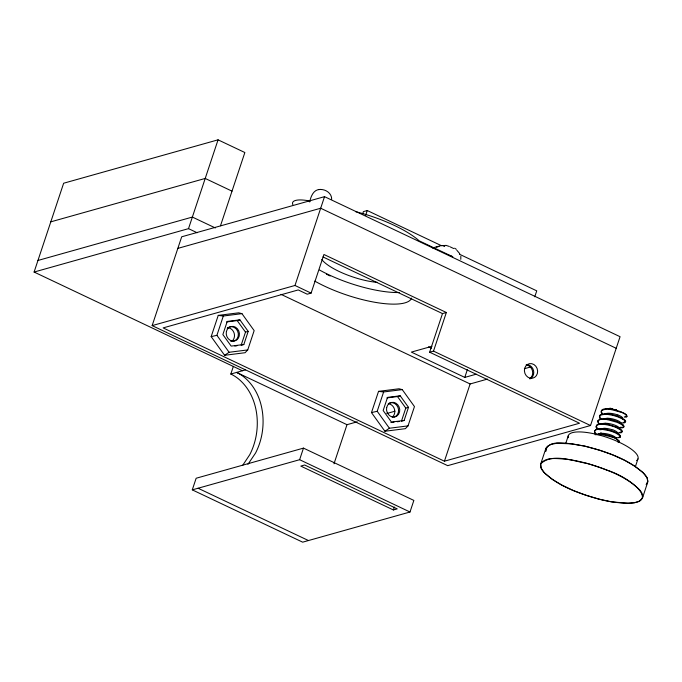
<?xml version="1.0" encoding="UTF-8"?>
<svg xmlns="http://www.w3.org/2000/svg" width="682" height="682" viewBox="0 0 682 682"><rect width="100%" height="100%" fill="white"/><g stroke="black" fill="none" stroke-linecap="round" stroke-linejoin="round"><path stroke-width="1.02" d="M599.435 416.804L600.833 414.971L605.122 414.281M596.111 426.838C596.81 423.837 600.995 424.323 603.374 424.375A13.273 3.947 14.3 0 1 615.309 427.171M625.675 421.305L623.749 422.329M460.793 259.331L460.836 256.176M540.766 463.751L540.886 467.673L544.543 473.018L552.258 479.352L561.78 485.038L573.4 490.529L585.966 495.285L598.25 498.968L611.643 501.858L628.105 503.29L634.652 502.677L639.409 501.134L642.453 498.073L647.806 481.901L647.107 477.86L642.828 472.379L634.405 465.908L624.388 460.214L612.487 454.834L599.879 450.265L585.497 446.284L572.369 443.871L556.785 443.283L551.082 444.366L547.339 446.343L545.907 448.304L540.553 464.485L541.252 468.525A53.656 15.422 18.4 0 0 543.673 472.063C559.069 486.982 580.356 493.921 600.586 499.556A53.656 15.422 18.4 0 0 609.452 501.475C668.369 510.827 635.846 479.335 607.347 470.282C593.783 464.877 579.615 460.776 565.088 459.063C557.237 458.841 546.129 456.437 540.766 463.751C552.369 452.72 573.519 461.185 587.355 463.504C605.914 469.207 625.428 475.883 639.554 489.77A53.656 15.422 18.4 0 1 641.967 493.308L642.759 496.59L642.453 498.073M646.161 484.595L647.9 481.142L647.107 477.86A53.682 15.422 18.4 0 0 644.695 474.322C628.079 458.449 605.122 451.262 583.289 445.789C574.193 444.971 547.74 437.085 545.728 451.134M605.446 408.808A13.231 4.561 16.5 0 0 601.567 410.334L601.498 412.116M598.054 420.666L598.378 422.567A13.29 4.518 20.9 0 0 599.879 424.4M545.907 448.304L545.771 451.399M242.4 370.752L34.1 272.05L63.648 183.228L218.061 139.827L244.855 152.529L220.482 225.802M152.146 325.612L181.693 236.799L324.53 196.655L620.066 336.703L590.518 425.525L447.69 465.661L152.146 325.612L294.982 285.477L311.094 293.115L323.941 254.497L446.352 312.501L433.505 351.119L429.643 352.202L442.49 313.584L446.352 312.501M34.1 272.05L188.513 228.649L218.061 139.827M211.173 336.635L218.24 315.399L238.734 312.816L241.957 313.66L254.156 330.617L247.737 349.926L245.094 352.713L224.6 355.296L211.173 336.635L216.902 335.314L223.321 316.005L241.957 313.66M192.281 489.864L196.152 478.244L303.473 448.117L413.855 500.418L410.001 512.003L302.663 542.173L192.281 489.864L299.62 459.702L410.001 512.003M242.809 465.167L249.774 454.664A68.226 60.152 74.3 0 0 255.537 438.799C260.294 417.904 255.622 393.113 238.53 378.928A40.588 35.779 74.3 0 0 230.814 374.043L233.389 366.294M226.637 321.93L237.191 320.6L245.494 332.134L241.13 345.262L243.832 344.504L248.197 331.367L239.893 319.841L227.225 321.435L222.861 334.564L231.164 346.098L243.832 344.504M294.982 285.477L324.53 196.655M362.747 213.602L363.404 211.616L367.266 210.533L441.407 245.673M365.62 215.486L367.266 210.533M299.62 459.702L303.473 448.117M333.992 463.786L346.993 424.69L357.197 421.817M371.477 412.593L378.544 391.357L399.03 388.774L402.252 389.618L414.46 406.574L408.032 425.883L405.398 428.671L384.904 431.254L371.477 412.593L377.197 411.272L383.625 391.962L402.252 389.618M386.933 397.887L397.495 396.557L405.79 408.092L401.425 421.22L404.128 420.462L408.492 407.333L400.198 395.799L387.529 397.393L383.156 410.521L391.459 422.056L404.128 420.462M393.378 509.957L397.239 508.874L304.658 465.005L300.796 466.087L393.378 509.957L394.341 507.058M431.97 346.303L411.365 352.1L464.774 377.402L467.349 369.678M311.094 293.115L307.232 294.198L298.239 289.935L163.134 327.906L444.425 461.203L470.12 383.966L487.519 379.073M534.765 296.789L536.743 290.847L459.711 254.343M565.779 443.283L568.353 435.559M635.394 466.633L637.96 458.909M309.713 201.991C310.719 196.714 313.422 189.477 319.909 189.477M598.063 420.649L599.87 419.191L603.647 418.714M618.719 442.277L618.727 441.493M646.775 483.981L647.593 482.634M601.388 410.845C606.588 407.316 613.723 410.3 619.256 411.775A13.239 3.879 14.3 0 1 620.211 412.175M599.913 415.278C605.122 411.749 612.248 414.724 617.781 416.199M618.745 437.35C623.646 436.523 616.767 432.482 614.891 432.073A13.273 3.154 15.8 0 0 613.749 431.621M619.793 432.362L622.334 431.442A13.384 3.018 20.2 0 0 622.325 431.212A13.273 3.086 16 0 0 616.264 426.949L608.429 424.502M247.958 464.306L255.562 453.036A68.226 60.152 74.3 0 0 261.334 437.171C266.082 416.276 261.411 391.485 244.318 377.299A40.588 35.779 74.3 0 0 236.603 372.415L346.993 424.69M620.501 436.795L620.518 436.778A13.325 3.12 15.8 0 0 620.313 436.284C615.607 431.749 608.642 430.351 602.359 429.438M622.146 431.808L621.268 432.763L618.131 432.848A13.188 2.975 20 0 1 617.457 432.772A9.088 2.063 14.3 0 0 613.101 429.924M224.6 355.296L229.109 352.279L247.737 349.926M384.904 431.254L389.405 428.236L408.032 425.883M50.8 221.846L205.214 178.445L232.008 191.148M37.953 260.464L192.367 217.064L215.333 227.95M177.84 248.384L320.676 208.24L616.213 348.289M432.473 248.001L435.363 247.182A8.499 7.493 74.3 0 1 438.032 246.79M237.191 320.6L239.893 319.841M245.494 332.134L248.197 331.367M230.814 374.043L245.469 369.891M464.774 377.402L476.224 374.188M397.495 396.557L400.198 395.799M524.373 368.723L530.511 366.993M405.79 408.092L408.492 407.333M386.779 413.505L394.938 411.212M444.425 461.203L579.538 423.232L429.643 352.202M626.4 416.301C627.934 414.034 622.129 412.593 620.467 411.587M595.019 434.69L602.036 434.596L610.927 436.812A13.273 3.904 14.3 0 1 611.907 437.213M439.003 246.517A8.499 7.493 74.3 0 0 436.327 246.91L440.188 245.827A10.929 3.137 18.4 0 1 442.84 245.631L446.054 245.392L449.25 246.432M234.796 346.055L236.901 345.791M390.871 422.55L394.034 422.149M397.205 421.749L399.311 421.485M626.119 416.37L625.104 416.395M605.36 408.757L610.799 408.399L617.031 410.496M599.111 428.756L595.795 429.532L594.636 431.263A13.282 4.493 21.1 0 0 595.889 433.692M609.682 408.356L608.293 408.833L614.107 409.626L620.458 411.578M599.12 428.756L601.899 428.799M609.657 408.492L612.419 408.671L610.262 408.356M320.48 189.46C325.902 189.366 331.827 193.398 331.682 199.255M319.21 189.494L321.017 189.443M609.734 408.356L610.22 408.356M603.715 419.294L607.133 419.592M620.134 427.87L622.854 427.776L623.808 427.009A13.384 3.018 20.1 0 0 623.791 426.779A13.273 2.984 16.2 0 0 617.517 422.55M218.24 315.399L223.321 316.005M378.544 391.357L383.625 391.962M607.142 419.592L607.671 419.669M607.679 419.669L617.764 422.516M608.421 424.502L602.249 423.727A13.308 4.621 16.7 0 0 600.552 423.769M624.132 417.069L626.553 417.145L626.98 416.301A8.653 1.884 19.2 0 0 626.946 416.156M616.366 427.64L620.492 429.856L622.137 431.732M450.146 246.85L453.709 248.538M442.84 245.622L444.715 246.517M322.953 256.935L442.49 313.584M326.388 274.173L330.207 275.98M188.513 228.649L197.149 232.75M428.569 346.84L431.433 348.195M433.505 351.119L590.518 425.525M280.993 294.343L470.12 383.966M198.07 488.235L308.46 540.545M617.611 410.896L616.451 410.3M622.478 418.995L618.105 416.975A13.29 3.879 14.3 0 0 605.616 414.332M622.487 418.995L623.476 419.601A13.29 3.112 15.9 0 1 624.286 420.189L625.479 421.962A13.282 2.992 20.1 0 1 621.089 422.797M454.621 248.197L456.335 249.305M617.5 410.828L616.349 410.095L617.261 410.649M456.829 250.268L459.728 253.627A10.929 3.137 18.4 0 1 459.498 253.994M622.811 424.613L623.57 425.346M599.231 424.511L597.773 421.894A13.282 4.646 16.9 0 1 601.959 419.302A13.308 4.663 16.9 0 1 603.672 419.26M597.782 428.969L596.298 426.318A13.282 4.663 17.1 0 1 600.441 423.701M602.479 413.624L601.507 412.133M595.429 433.999L594.457 432.073M623.57 425.346L624.004 426.386A13.231 2.984 20.3 0 1 622.939 427.282M377.197 411.272L389.405 428.236M216.902 335.314L229.109 352.279M618.881 440.819C614.286 436.13 607.159 434.826 600.885 433.863A13.222 3.879 14.2 0 0 599.256 433.752M625.675 421.288L625.564 420.837A13.282 3.035 16.1 0 0 618.668 416.617A13.239 3.828 14.4 0 0 617.679 416.25M594.457 432.056L594.534 431.246A13.427 4.672 16.8 0 1 594.678 430.939M599.435 416.821L599.845 418.134A13.29 4.51 21 0 0 600.569 419.157M388.629 403.761A7.434 6.556 74.3 0 1 394.537 409.439A7.434 6.556 74.3 0 1 392.167 417.248M388.246 403.65A7.434 6.556 74.3 0 1 397.964 407.325A7.434 6.556 74.3 0 1 393.812 417.214M227.686 327.744A7.434 6.556 74.3 0 1 234.139 333.131A7.434 6.556 74.3 0 1 231.871 341.281M231.3 341.341A7.434 6.556 74.3 0 1 230.669 341.213M227.242 328.306A7.434 6.556 74.3 0 1 237.592 330.992A7.434 6.556 74.3 0 1 233.278 341.307M526.291 364.657A7.434 6.556 74.3 0 1 533.512 370.411A7.434 6.556 74.3 0 1 529.974 378.885M399.277 292.527A62.164 17.86 18.4 0 1 319.491 270.004M411.647 298.085A62.164 17.86 18.4 0 1 374.861 302.279A62.164 17.86 18.4 0 1 314.786 281.112M292.851 204.685A26.138 7.511 18.4 0 1 309.995 201.062M377.504 282.399A38.243 10.989 18.4 0 1 321.759 259.501M355.458 211.625A63.733 18.312 18.4 0 1 419.157 240.823L452.839 256.782A13.81 3.964 18.4 0 0 449.327 255.315M526.282 364.981A7.434 6.556 74.3 0 1 532.437 370.744A7.434 6.556 74.3 0 1 529.795 378.68M601.959 428.85A13.273 3.862 14.3 0 1 613.732 431.638M612.504 437.077A13.282 3.41 15.3 0 1 618.83 441.476M603.689 428.236A9.088 2.719 12.3 0 1 612.768 429.975M595.454 434.315A13.273 4.348 15.8 0 1 599.631 434.084M600.808 429.379A13.222 3.836 14.1 0 1 602.428 429.498M598.387 434.119A9.088 3.342 15.6 0 1 602.01 433.334A9.079 2.702 12.3 0 1 610.936 434.954A9.088 1.893 14.8 0 1 615.727 437.827A9.079 1.79 20.1 0 1 615.454 438.202M599.393 429.66A13.205 4.263 15.5 0 1 601.157 429.703M615.803 427.06A13.273 3.487 15.1 0 1 616.963 427.563M605.198 423.249A9.079 2.711 12.3 0 1 614.209 424.912A9.088 1.91 14.8 0 1 619.06 427.793M594.67 430.93A13.299 4.655 17 0 1 598.847 429.285M599.93 429.319A9.088 3.188 14.7 0 1 604.005 428.518M618.847 440.811A13.512 3.154 16.1 0 1 618.983 441.169M619.103 441.211A13.29 3.035 18.4 0 1 617.832 442.004M606.963 418.219A9.088 2.728 12.3 0 1 616.042 419.933A9.088 1.884 14.9 0 1 620.705 422.738A9.105 1.79 20.5 0 1 620.56 423.155M601.243 433.079A9.088 3.299 22.1 0 1 600.808 432.678M601.976 423.906A9.088 3.384 15.8 0 1 605.224 423.275M620.577 436.778A13.29 3.035 18.4 0 1 615.676 437.554M597.347 429.259A13.282 4.493 21.1 0 1 596.119 426.838M603.553 418.637A13.359 4.723 17 0 1 604.005 418.646A13.29 3.981 14.3 0 1 616.707 421.365L622.001 424.034A13.29 3.103 16 0 1 622.785 424.613M617.381 432.772A9.113 1.79 20.7 0 1 616.826 433.36M603.476 419.098A9.088 3.257 15.1 0 1 607.176 418.407M617.798 414.988A9.088 2.685 12.4 0 0 608.779 413.232A9.096 3.419 15.9 0 0 604.721 414.341M617.935 414.963A9.088 1.952 14.6 0 1 622.393 417.768A9.088 1.782 20.7 0 1 621.652 418.364M605.087 414.255A13.359 4.646 16.8 0 1 605.531 414.264M620.867 412.03A13.282 3.427 15.3 0 1 627.082 416.182M619.103 427.81A9.088 1.799 19.6 0 1 618.838 428.108M615.965 410.112A16.905 6.948 2.6 0 1 616.4 410.317M599.887 415.27A13.282 4.629 17.1 0 0 599.657 416.25A13.29 4.544 20.6 0 0 601.064 418.995M622.845 427.23A13.29 2.992 19.9 0 1 620.151 427.264M601.396 410.854A13.282 4.612 16.6 0 0 601.098 411.715A13.29 4.518 20.9 0 0 602.368 414.306M568.311 437.716A36.709 10.545 18.4 0 1 606.792 437.324A36.709 10.545 18.4 0 1 636.579 460.614M524.671 368.357A7.434 6.556 74.3 0 0 532.54 378.203A7.434 6.556 74.3 0 0 535.83 366.234A7.434 6.556 74.3 0 0 524.671 368.357M386.694 407.452A7.434 6.556 74.3 0 0 394.972 416.89A7.434 6.556 74.3 0 0 397.717 404.716A7.434 6.556 74.3 0 0 386.694 407.452M226.398 331.495A7.434 6.556 74.3 0 0 234.668 340.932A7.434 6.556 74.3 0 0 237.413 328.758A7.434 6.556 74.3 0 0 226.398 331.495"/></g></svg>
